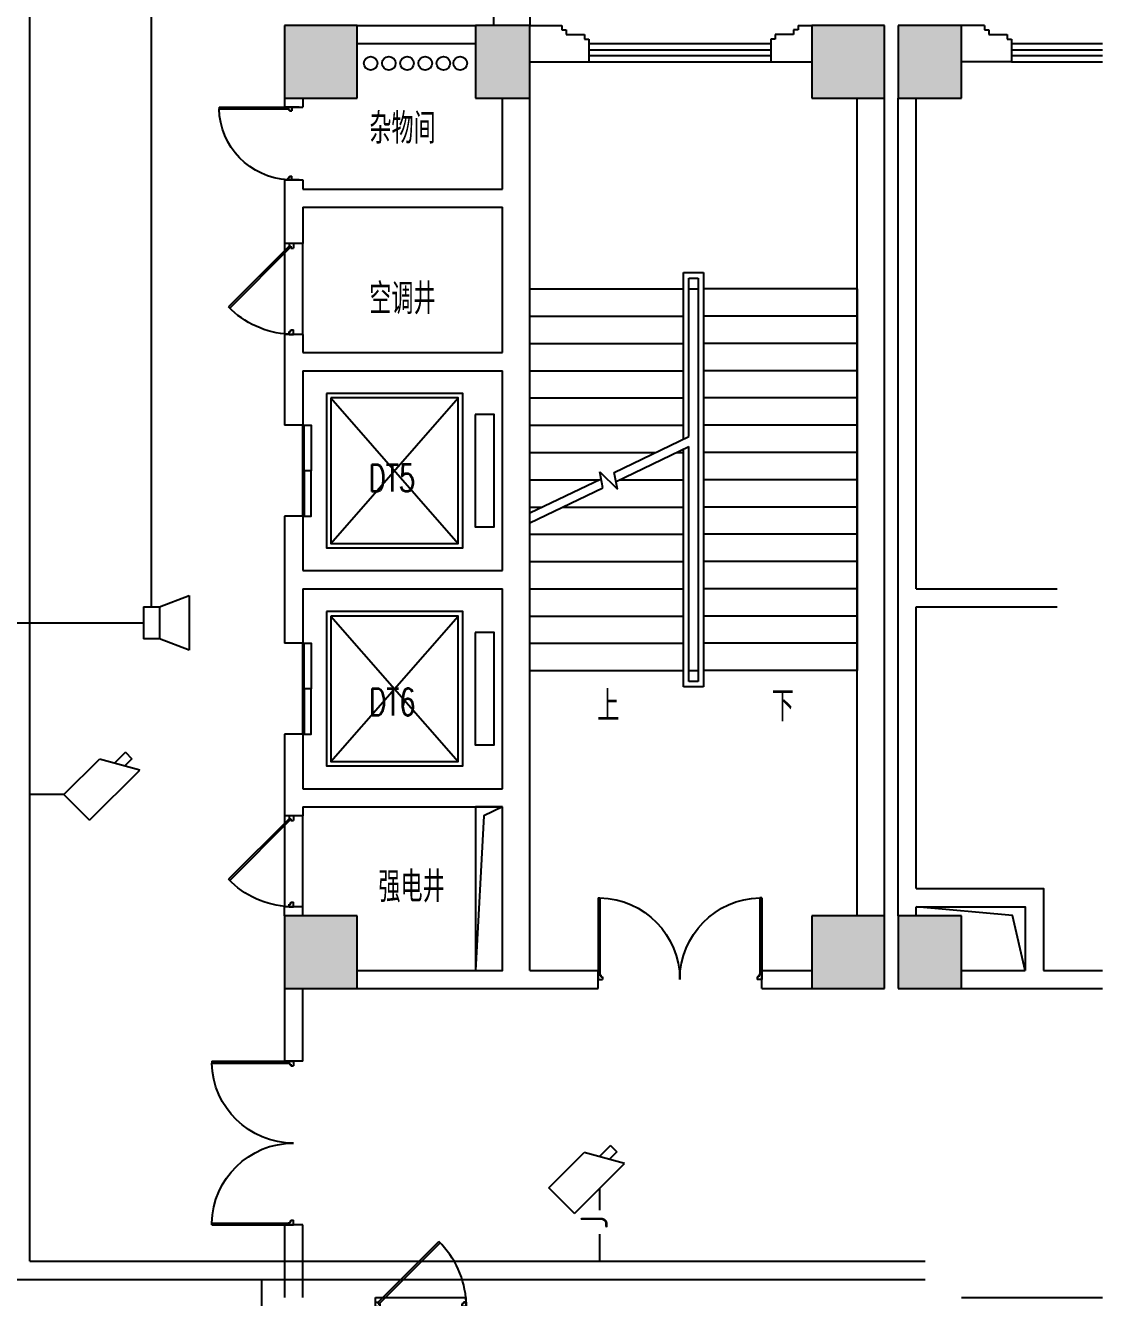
# Model space of a CAD drawing. Extents: x 190999 to 834799, y -200814 to 215286.
# Drawn here: x 802599 to 814449, y 71604 to 85604 of the extents above; entities that cross this region are included whole.
import ezdxf
from ezdxf.enums import TextEntityAlignment as Align

# ---------------------------------------------------------------- set-up
doc = ezdxf.new("R2010")
doc.units = 0
doc.header["$LTSCALE"] = 1000
doc.header["$MEASUREMENT"] = 0
for name, color, linetype in [('00-EQUIP', 3, 'Continuous'), ('00-SIG_TEXT', 7, 'Continuous'), ('00-WIRE-4', 6, 'Continuous'), ('A-墙线', 2, 'Continuous'), ('A-外窗', 145, 'Continuous'), ('A-门', 167, 'Continuous'), ('COLUMN', 2, 'Continuous'), ('DIM_SYMB', 3, 'Continuous'), ('PUB_HATCH', 250, 'Continuous'), ('PUB_TEXT', 7, 'Continuous'), ('STAIR', 5, 'Continuous'), ('房间名称', 7, 'Continuous'), ('桥架', 1, 'Continuous'), ('洞口线', 177, 'Continuous'), ('电井开洞', 6, 'Continuous'), ('雨水管', 3, 'Continuous')]:
    doc.layers.add(name, color=color, linetype=linetype)
doc.styles.add('-GBCBIGGBENOR', font='GBENOR.shx', dxfattribs={"bigfont": 'GBCBIG.shx'})
doc.styles.add('_TCH_DIM', font='SIMPLEX', dxfattribs={"bigfont": 'GBCBIG'})
doc.styles.get("Standard").update_dxf_attribs({"font": 'simhei.ttf'})

# ---------------------------------------------------------------- blocks, each defined once
blk = doc.blocks.new('m1800')
at = {"layer": 'A-墙线'}
for p, q in [((-900, -100), (-900, 100)), ((900, -100), (900, 100))]:
    blk.add_line(p, q, dxfattribs=at)
at = {"layer": 'A-门'}
for p, q in [((-900, 900), (-899.9999999999418, 9.313225746154785e-10)), ((-900, 900), (-880.0000000000582, 899.9999999990687)), ((-880.0000000000582, 899.9999999990687), (-879.9999999999418, 50.00000000093132)), ((880.0000000000582, 899.9999999990687), (879.9999999999418, 50.00000000093132)), ((900, 900), (880.0000000000582, 899.9999999990687)), ((900, 900), (899.9999999999418, 9.313225746154785e-10)), ((-899.9999999999418, 50.00000000093132), (-870.0000000000582, 50.00000000093132)), ((-899.9999999999418, 9.313225746154785e-10), (-849.9999999999418, 9.313225746154785e-10)), ((-870.0000000000582, 50.00000000093132), (-870, 30)), ((-870, 30), (-849.9999999999418, 30.00000000093132)), ((-849.9999999999418, 30.00000000186265), (-849.9999999999418, 9.313225746154785e-10)), ((849.9999999999418, 30.00000000186265), (849.9999999999418, 9.313225746154785e-10)), ((870, 30), (849.9999999999418, 30.00000000093132)), ((899.9999999999418, 9.313225746154785e-10), (849.9999999999418, 9.313225746154785e-10)), ((870.0000000000582, 50.00000000093132), (870, 30)), ((899.9999999999418, 50.00000000093132), (870.0000000000582, 50.00000000093132))]:
    blk.add_line(p, q, dxfattribs=at)
for centre, start, end in [((-900, 0), 0, 88.72665564132167), ((900, 0), 91.27334436201257, 180)]:
    blk.add_arc(centre, 900, start, end, dxfattribs=at)
blk = doc.blocks.new('bfm01')
at = {"layer": 'A-墙线'}
for p, q in [((-200.0030517580453, -0.004291533608920872), (-0.003051758045330644, -0.004291533608920872)), ((-200.0030517580453, -1000.004291533609), (-0.003051758045330644, -1000.004291533609))]:
    blk.add_line(p, q, dxfattribs=at)
at = {"layer": 'A-门'}
for p, q in [((-200.0030517578125, -1000.004291533609), (-200.0030517578125, -0.004291533608920872)), ((-100.003051757114, -0.004291533667128533), (-100.003051757114, -50.00429153366713)), ((-70.00305175618269, -50.00429153366713), (-100.003051757114, -50.00429153366713)), ((-50.00305175711401, -30.00429153355071), (-70.00305175804533, -30.00429153360892)), ((-70.00305175804533, -30.00429153360892), (-70.00305175711401, -50.00429153366713)), ((-64.14518738078186, -44.14642715716036), (-50.0030517570849, -30.0042915334343)), ((-64.14518738081097, -44.14642715721857), (602.9494616675365, -711.241076205275)), ((-50.00305175711401, -0.004291533667128533), (-50.00305175711401, -30.00429153355071)), ((-50.00305175714311, -30.00429153360892), (617.0330152155366, -697.0403585060849)), ((-0.003051758045330644, -0.004291533608920872), (-0.003051758045330644, -1000.004291533609)), ((-70.00305175618269, -950.0042915336671), (-100.003051757114, -950.0042915336671)), ((-100.003051757114, -1000.004291533667), (-100.003051757114, -950.0042915336671)), ((-70.00305175804533, -970.0042915337253), (-70.00305175711401, -950.0042915336671)), ((-50.00305175711401, -970.0042915337835), (-70.00305175804533, -970.0042915337253)), ((-50.00305175711401, -1000.004291533667), (-50.00305175711401, -970.0042915337835)), ((-50.00305175711401, -1000.004291533667), (-100.003051757114, -1000.004291533667))]:
    blk.add_line(p, q, dxfattribs=at)
blk.add_arc((-100.003051757114, -0.004291533667128533), 1000, 272.8659839719306, 315.8103116972138, dxfattribs=at)
blk = doc.blocks.new('m1000')
at = {"layer": 'A-墙线'}
for p, q in [((0, 0), (0, 200)), ((1000, 0), (1000, 200))]:
    blk.add_line(p, q, dxfattribs=at)
at = {"layer": 'A-门'}
for p, q in [((0, 1100), (5.820766091346741e-11, 100.0000000009313)), ((0, 1100), (19.99999999994179, 1099.999999999069)), ((19.99999999994179, 1099.999999999069), (20.00000000005821, 150.0000000009313)), ((5.820766091346741e-11, 150.0000000009313), (29.99999999994179, 150.0000000009313)), ((5.820766091346741e-11, 100.0000000009313), (50.00000000005821, 100.0000000009313)), ((29.99999999994179, 150.0000000009313), (30, 130)), ((30, 130), (50.00000000005821, 130.0000000009313)), ((50.00000000005821, 130.0000000018626), (50.00000000005821, 100.0000000009313)), ((950.0000000000582, 130.0000000018626), (950.0000000000582, 100.0000000009313)), ((970.0000000001164, 130), (950.0000000000582, 130.0000000009313)), ((1000.000000000058, 100.0000000009313), (950.0000000000582, 100.0000000009313)), ((970.0000000001746, 150.0000000009313), (970.0000000001164, 130)), ((1000.000000000058, 150.0000000009313), (970.0000000001746, 150.0000000009313)), ((1000.000000000058, 150.0000000009313), (1000.000000000058, 100.0000000009313))]:
    blk.add_line(p, q, dxfattribs=at)
blk.add_arc((5.820766091346741e-11, 100.0000000009313), 1000, 2.865983971930656, 88.85400800037786, dxfattribs=at)
blk = doc.blocks.new('_LINKPT1')
at = {"color": 0}
blk.add_line((0, 0), (0, 0), dxfattribs=at)
blk = doc.blocks.new('_I71UQN')
for p, q in [((-0.7799999999988358, 0.3999999999996362), (-0.3228571428553551, -0.3999999999996362)), ((0.7799999999988358, 0.3999999999996362), (-0.7799999999988358, 0.3999999999996362)), ((0.7799999999988358, 0.3999999999996362), (0.7799999999988358, -0.3999999999996362)), ((-0.8374012925487477, 0.1000000000003638), (-0.608571428572759, 0.1000000000003638)), ((-0.8374012925487477, -0.1000000000003638), (-0.8374012925487477, 0.1000000000003638)), ((-0.8374012925487477, -0.1000000000003638), (-0.4942857142850698, -0.1000000000003638)), ((0.7799999999988358, -0.3999999999996362), (-0.3228571428553551, -0.3999999999996362))]:
    blk.add_line(p, q)
at = {"xscale": 0.002, "yscale": 0.002, "zscale": 0.002}
for p in [(0, 0.3999999999996362), (0.7799999999988358, 0), (0, -0.3999999999996362)]:
    blk.add_blockref('_LINKPT1', p, dxfattribs=at)
at = {"flags": 9}
blk.add_attdef('A', (0, 0), '', height=2e-05, dxfattribs=at)
blk = doc.blocks.new('OS28WV87')
for p, q in [((0.3500000000000001, 0.3500000000000001), (1, 0.6)), ((1, 0.6), (1, -0.6)), ((0, 0.3500000000000001), (0, -0.3500000000000001)), ((0, 0.3500000000000001), (0.3500000000000001, 0.3500000000000001)), ((0.3500000000000001, 0.3500000000000001), (0.3500000000000001, -0.3500000000000001)), ((0.3500000000000001, -0.3500000000000001), (0, -0.3500000000000001)), ((1, -0.6), (0.3500000000000001, -0.3500000000000001))]:
    blk.add_line(p, q)
at = {"xscale": 0.002, "yscale": 0.002, "zscale": 0.002}
for p in [(0.175, 0.3500000000000001), (0, 0), (1, 0), (0.175, -0.3500000000000001)]:
    blk.add_blockref('_LINKPT1', p, dxfattribs=at)
at = {"flags": 9}
blk.add_attdef('A', (0, 0), '', height=2e-05, dxfattribs=at)

msp = doc.modelspace()

# ---------------------------------------------------------------- hatches: boundary and pattern name
at = {"layer": 'PUB_HATCH'}
for points in [[(805448.5377769031, 85603.69648177252), (805448.5377769042, 84803.69724471268), (806248.541591595, 84803.69724471163), (806248.541591597, 85603.69648177462)], [(807548.5316733877, 85603.69648177229), (807548.531673387, 84803.69648176763), (808148.5377769055, 84803.69648176763), (808148.5377769034, 85603.69648177229)], [(811248.5385398396, 85603.69648177462), (811248.5385398419, 84803.69724471011), (812048.5377769074, 84803.69724471058), (812048.5377769031, 85603.69648177252)], [(812198.5377769031, 85603.69648177276), (812198.5377769031, 84803.69724471221), (812898.5347251453, 84803.69724471221), (812898.5347251453, 85603.69648177252)], [(805448.5377769031, 75803.69571883284), (805448.5377769031, 75003.69648177252), (806248.540828661, 75003.69648177252), (806248.540828661, 75803.69571883307)], [(811248.5347251453, 75803.69571883307), (811248.5347251453, 75003.69648177252), (812048.5377769031, 75003.69648177252), (812048.5377769031, 75803.69571883307)], [(812198.5377769031, 75803.69571883307), (812198.5377769031, 75003.69648177252), (812898.5347251453, 75003.69648177252), (812898.5347251453, 75803.69571883307)]]:
    msp.add_hatch(color=256, dxfattribs=at).paths.add_polyline_path(points)

# ---------------------------------------------------------------- linework, layer by layer
at = {"layer": '00-WIRE-4'}
for p, q in [((803986.0377769046, 79203.696100309), (803986.0377769046, 86433.80255653581)), ((800606.9818577805, 79028.69915206658), (803898.5377769046, 79028.69915206658)), ((803021.5398714134, 77138.59254153573), (802648.5385398441, 77138.59254153573)), ((808915.1396158396, 72803.70579549053), (808915.1396158396, 72565.61074071514)), ((808915.1396158396, 72300.25540165583), (808915.1396158396, 72003.69648177939)), ((805199.0372774029, 70917.86993716232), (805199.0372774029, 71803.6934300221))]:
    msp.add_line(p, q, dxfattribs=at)
at = {"layer": 'A-墙线'}
for p, q in [((807748.5377769031, 86303.69343002758), (807748.5377769024, 85603.69648177229)), ((808148.537776902, 86003.69343002763), (808148.5377769038, 85603.69648178469)), ((806248.5415915971, 85603.69648178446), (807548.531673388, 85603.69648178446)), ((808148.5377769034, 85603.69648178446), (808498.5377769034, 85603.69648178446)), ((808498.5377769029, 85603.69648178306), (808498.5377769029, 85553.69648178306)), ((808498.5377769029, 85553.69648178306), (808548.5377769031, 85553.69648178306)), ((808548.5377769031, 85553.69648178306), (808548.5377769029, 85503.69648178283)), ((811048.5377769034, 85553.69648178306), (811048.5377769034, 85503.69648178283)), ((811098.5377769034, 85553.69648178306), (811048.5377769034, 85553.69648178306)), ((811098.5377769034, 85603.69648178306), (811098.5377769034, 85553.69648178306)), ((811098.5377769034, 85603.69648178306), (811248.5385398397, 85603.69648178387)), ((813148.5454062979, 85603.69648178446), (812898.5347251456, 85603.69648178446)), ((813148.5454062979, 85603.69648178446), (813148.5454062979, 85553.69648178446)), ((813148.5454062979, 85553.69648178446), (813198.5454062979, 85553.69648178446)), ((813198.5454062979, 85553.69648178446), (813198.5454062979, 85503.69648178446)), ((806248.5415915962, 85403.69648178446), (807548.531673388, 85403.69648178446)), ((808548.5377769029, 85503.69648178283), (808748.5377769029, 85503.69648178306)), ((808748.5377769029, 85503.69648178306), (808748.5377769029, 85453.69648178306)), ((808748.5377769029, 85453.69648178306), (808798.5377769029, 85453.69648178306)), ((808798.5377769029, 85453.69648178306), (808798.5377769029, 85203.69648178306)), ((810848.5377769034, 85453.69648178306), (810798.5377769034, 85453.69648178306)), ((810798.5377769034, 85453.69648178306), (810798.5377769034, 85203.69648178306)), ((810848.5377769034, 85503.69648178306), (810848.5377769034, 85453.69648178306)), ((811048.5377769034, 85503.69648178283), (810848.5377769034, 85503.69648178306)), ((813198.5454062979, 85503.69648178446), (813398.5454062979, 85503.69648178446)), ((813398.5454062979, 85503.69648178446), (813398.5454062979, 85453.69648178446)), ((813398.5454062979, 85453.69648178446), (813448.5454062979, 85453.69648178446)), ((813448.5454062979, 85453.69648178446), (813448.5454062979, 85203.69648178446)), ((808148.5377769034, 85203.69648178446), (808798.5377769034, 85203.69648178446)), ((810798.5377769034, 85203.69648178446), (811248.5385398408, 85203.69648178446)), ((813448.5454062979, 85203.69648178446), (812898.5347251456, 85203.69648178446)), ((805448.5377769034, 84803.69724472455), (805448.5377769034, 84703.69724472455)), ((805448.5377769043, 84703.69724472455), (805648.5377769043, 84703.69724472455)), ((805648.5377769034, 84803.69724472432), (805648.5377769034, 84703.69724472455)), ((807848.5377769034, 83803.69648178446), (807848.5377769034, 84803.69648177957)), ((808148.5377769034, 75203.69648178446), (808148.5377769034, 84803.69648177957)), ((811748.5377769023, 75803.695718845), (811748.5377769023, 84803.6972447224)), ((812048.5377769034, 75803.695718845), (812048.5377769034, 84803.69724472251)), ((812198.5377769036, 75803.695718845), (812198.5377769036, 84803.69724472414)), ((812398.5377769036, 79403.69648178446), (812398.5377769036, 84803.69724472414)), ((805448.5377769034, 83903.69724472525), (805448.5377769034, 83203.69648178446)), ((805448.5377769032, 83903.69724472525), (805648.5377769034, 83903.69724472525)), ((805648.5377769034, 83903.69724472525), (805648.5377769034, 83803.69648178446)), ((805648.5377769034, 83803.69648178446), (807848.5377769034, 83803.69648178446)), ((805648.5377769034, 83603.69648178422), (807848.5377769034, 83603.69648178422)), ((805648.5377769034, 83603.69648178422), (805648.5377769034, 83203.69648178446)), ((807848.5377769034, 82003.69648178446), (807848.5377769034, 83603.69648178422)), ((805448.5377769034, 82203.69648178446), (805448.5377769034, 81203.69648178446)), ((805648.5377769034, 82203.69648178446), (805648.5377769034, 82003.69648178446)), ((805648.5377769031, 82003.69648178446), (807848.5377769031, 82003.69648178446)), ((805648.5377769031, 81803.69648178446), (807848.5377769031, 81803.69648178446)), ((805648.5377769034, 81803.69648178446), (805648.5377769034, 81203.69648178446)), ((807848.5377769034, 79603.69648178446), (807848.5377769034, 81803.69648178446)), ((805648.5377769034, 81203.69648178446), (805448.5377769034, 81203.69648178446)), ((805448.5377769034, 80203.69648178446), (805448.5377769034, 78803.69648178446)), ((805648.5377769034, 80203.69648178446), (805448.5377769034, 80203.69648178446)), ((805648.5377769034, 80203.69648178446), (805648.5377769034, 79603.69648178446)), ((805648.5377769034, 79603.69648178446), (807848.5377769034, 79603.69648178446)), ((805648.5377769034, 79403.69648178446), (807848.5377769034, 79403.69648178446)), ((805648.5377769034, 79403.69648178446), (805648.5377769034, 78803.69648178446)), ((807848.5377769034, 77203.69648178446), (807848.5377769034, 79403.69648178446)), ((812398.5377769036, 79403.69648178446), (813948.5377769036, 79403.69648178446)), ((812398.5377769036, 79203.69648178446), (813948.5377769036, 79203.69648178446)), ((812398.5377769036, 76103.69343002932), (812398.5377769036, 79203.69648178446)), ((805648.5377769034, 78803.69648178446), (805448.5377769034, 78803.69648178446)), ((805448.5377769034, 77803.69648178446), (805448.5377769034, 76903.69648178446)), ((805648.5377769034, 77803.69648178446), (805448.5377769034, 77803.69648178446)), ((805648.5377769034, 77803.69648178446), (805648.5377769034, 77203.69648178446)), ((805648.5377769034, 77203.69648178446), (807848.5377769034, 77203.69648178446)), ((805648.5377769034, 77003.69648178446), (807848.5377769034, 77003.69648178446)), ((805648.5377769034, 77003.69648178446), (805648.5377769034, 76903.69648178446)), ((807848.5377769034, 75203.69648178446), (807848.5377769034, 77003.69648178446)), ((805448.5377769034, 75803.69571884483), (805448.5377769034, 75903.69571884483)), ((805648.5377769034, 75803.6949559052), (805648.5377769034, 75903.6949559052)), ((812398.5377769036, 75803.695718845), (812398.5377769036, 75903.69343002932)), ((806248.5408286612, 75203.69648178446), (807848.5377769034, 75203.69648178446)), ((808148.5377769034, 75203.69648178446), (808898.5377769034, 75203.69648178446)), ((810698.5377769034, 75203.69648178446), (811248.5347251456, 75203.69648178446)), ((812898.5347251458, 75203.69648178446), (813598.5377769048, 75203.69648178446)), ((813798.5377769048, 75203.69648178446), (814448.5347251474, 75203.69648178446)), ((805448.5377769034, 75003.69648178446), (805448.5377769034, 74203.69648178446)), ((805648.5377769034, 74203.69648178446), (805648.5377769034, 75003.69648178446)), ((806248.5408286612, 75003.69648178446), (808898.5377769034, 75003.69648178446)), ((810698.5377769034, 75003.69648178446), (811248.5347251456, 75003.69648178446)), ((812898.5347251458, 75003.69648178446), (814448.5347251474, 75003.69648178446)), ((805448.5377769034, 72403.69648178446), (805448.5377769034, 71603.69648178446)), ((805648.5377769034, 71603.69648178446), (805648.5377769034, 72403.69648178446)), ((812898.5347251456, 71603.69648178446), (814448.5347251474, 71603.69648178446))]:
    msp.add_line(p, q, dxfattribs=at)
for points in [[(812398.5377769038, 76103.69343002932), (813798.5377769048, 76103.69343002932), (813798.5377769048, 75203.69648178446)], [(812398.5377769038, 75903.69343002932), (813598.5377769048, 75903.69343002932), (813598.5377769048, 75203.69648178446)]]:
    msp.add_lwpolyline(points, dxfattribs=at)
at = {"layer": 'A-外窗'}
for p, q in [((808798.5377769029, 85403.69648178446), (810798.5377769034, 85403.69648178446)), ((813448.5454062979, 85403.69648178446), (814448.5347251474, 85403.69648178446)), ((808798.5377769029, 85333.69648178446), (810798.5377769034, 85333.69648178446)), ((808798.5377769029, 85273.69648178446), (810798.5377769034, 85273.69648178446)), ((813448.5454062979, 85333.69648178446), (814448.5347251474, 85333.69648178446)), ((813448.5454062979, 85273.69648178446), (814448.5347251474, 85273.69648178446)), ((808798.5377769029, 85203.69648178446), (810798.5377769034, 85203.69648178446)), ((813448.5454062979, 85203.69648178446), (814448.5347251474, 85203.69648178446))]:
    msp.add_line(p, q, dxfattribs=at)
at = {"layer": 'A-门'}
for p, q in [((805648.5377769034, 80203.69648178446), (805648.5377769034, 81203.69648178446)), ((805648.5377769034, 77803.69648178446), (805648.5377769034, 78803.69648178446))]:
    msp.add_line(p, q, dxfattribs=at)
for points in [[(805663.4958850645, 81203.69648178446), (805743.3782061561, 81203.69648178446), (805743.3782061561, 80703.69648178446), (805663.4958850645, 80703.69648178446)], [(805663.4958850645, 80203.69648178446), (805743.3782061561, 80203.69648178446), (805743.3782061561, 80703.69648178446), (805663.4958850645, 80703.69648178446)], [(805663.4958850645, 78803.69648178446), (805743.3782061561, 78803.69648178446), (805743.3782061561, 78303.69648178446), (805663.4958850645, 78303.69648178446)], [(805663.4958850645, 77803.69648178446), (805743.3782061561, 77803.69648178446), (805743.3782061561, 78303.69648178446), (805663.4958850645, 78303.69648178446)]]:
    msp.add_lwpolyline(points, close=True, dxfattribs=at)
at = {"layer": 'COLUMN'}
for p, q in [((805448.5377769031, 85603.69648177252), (805448.5377769042, 84803.69724471268)), ((806248.541591597, 85603.69648177462), (805448.5377769031, 85603.69648177252)), ((806248.541591595, 84803.69724471163), (806248.541591597, 85603.69648177462)), ((807548.5316733877, 85603.69648177229), (807548.531673387, 84803.69648176763)), ((808148.5377769034, 85603.69648177229), (807548.5316733877, 85603.69648177229)), ((808148.5377769055, 84803.69648176763), (808148.5377769034, 85603.69648177229)), ((811248.5385398396, 85603.69648177462), (811248.5385398419, 84803.69724471011)), ((812048.5377769031, 85603.69648177252), (811248.5385398396, 85603.69648177462)), ((812048.5377769074, 84803.69724471058), (812048.5377769031, 85603.69648177252)), ((812198.5377769031, 85603.69648177276), (812198.5377769031, 84803.69724471221)), ((812898.5347251453, 85603.69648177252), (812198.5377769031, 85603.69648177276)), ((812898.5347251453, 84803.69724471221), (812898.5347251453, 85603.69648177252)), ((805448.5377769042, 84803.69724471268), (806248.541591595, 84803.69724471163)), ((807548.531673387, 84803.69648176763), (808148.5377769055, 84803.69648176763)), ((811248.5385398419, 84803.69724471011), (812048.5377769074, 84803.69724471058)), ((812198.5377769031, 84803.69724471221), (812898.5347251453, 84803.69724471221)), ((805448.5377769031, 75803.69571883284), (805448.5377769031, 75003.69648177252)), ((806248.540828661, 75803.69571883307), (805448.5377769031, 75803.69571883284)), ((806248.540828661, 75003.69648177252), (806248.540828661, 75803.69571883307)), ((811248.5347251453, 75803.69571883307), (811248.5347251453, 75003.69648177252)), ((812048.5377769031, 75803.69571883307), (811248.5347251453, 75803.69571883307)), ((812048.5377769031, 75003.69648177252), (812048.5377769031, 75803.69571883307)), ((812198.5377769031, 75803.69571883307), (812198.5377769031, 75003.69648177252)), ((812898.5347251453, 75803.69571883307), (812198.5377769031, 75803.69571883307)), ((812898.5347251453, 75003.69648177252), (812898.5347251453, 75803.69571883307)), ((805448.5377769031, 75003.69648177252), (806248.540828661, 75003.69648177252)), ((811248.5347251453, 75003.69648177252), (812048.5377769031, 75003.69648177252)), ((812198.5377769031, 75003.69648177252), (812898.5347251453, 75003.69648177252))]:
    msp.add_line(p, q, dxfattribs=at)
at = {"layer": 'DIM_SYMB'}
for points in [[(810906.0377769032, 78503.69724472763, 0, 0, 0), (810906.0377769036, 83754.04471049178, 0, 0, 0), (808993.5377769008, 83754.04471050063, 0, 0, 0), (808993.5377769035, 81203.6972447281, 80, 0, 0), (808993.5377769038, 80903.6972447281, 0, 0, 0)], [(808993.5377769038, 78503.6972447238, 0, 0, 0), (808993.5377769041, 80003.69724472449, 80, 0, 0), (808993.5377769041, 80303.69724472449, 0, 0, 0)]]:
    msp.add_lwpolyline(points, format="xyseb", dxfattribs=at)
at = {"layer": 'STAIR'}
for p, q in [((809838.5377769172, 81050.3589432626), (809838.5377769104, 82883.69724484818)), ((809838.5377769104, 82883.69724484818), (810058.5377768968, 82883.69724484818)), ((810058.5377768968, 82883.69724484818), (810058.5377768968, 78323.69724484818)), ((809898.5377768894, 81079.1589432488), (809898.5377768968, 82823.69724484818)), ((809898.5377768968, 82823.69724484818), (809998.5377769104, 82823.69724484818)), ((809998.5377769104, 82823.69724484818), (809998.5377769104, 78383.69724484818)), ((808148.5377769017, 80239.1589431807), (808148.5377769041, 82703.69724472729)), ((808148.5377769041, 82703.69724472729), (809838.5377769173, 82703.69724472397)), ((809898.5377769016, 81079.15894325468), (809898.5377769041, 82703.69724472729)), ((809898.5377769041, 82703.69724472729), (809998.5377769041, 82703.69724472729)), ((809998.5377769041, 82703.69724472729), (809998.5377769041, 78503.69724472729)), ((811748.5377769041, 82703.69724472729), (810058.537776904, 82703.69724472397)), ((811748.5377769041, 82703.69724472729), (811748.5377769041, 78503.69724472729)), ((808148.5377769041, 82403.69724472729), (809838.5377769173, 82403.69724472397)), ((811748.5377769041, 82403.69724472729), (810058.537776904, 82403.69724472397)), ((808148.5377769041, 82103.69724472729), (809838.5377769173, 82103.69724472397)), ((811748.5377769041, 82103.69724472729), (810058.537776904, 82103.69724472397)), ((808148.5377769041, 81803.69724472729), (809838.5377769173, 81803.69724472397)), ((811748.5377769041, 81803.69724472729), (810058.537776904, 81803.69724472397)), ((805960.037492578, 79903.69648178446), (807360.037492578, 81503.69648178446)), ((805960.037492578, 81503.69648178446), (807360.037492578, 79903.69648178446)), ((808148.5377769041, 81503.69724472729), (809838.5377769173, 81503.69724472397)), ((811748.5377769041, 81503.69724472729), (810058.537776904, 81503.69724472397)), ((808148.5377769041, 81203.69724472729), (809838.5377769173, 81203.69724472397)), ((811748.5377769041, 81203.69724472729), (810058.537776904, 81203.69724472397)), ((809076.9788035725, 80684.81063603499), (809898.5377769016, 81079.15894322708)), ((809096.0956728131, 80583.0633362633), (809898.5377769015, 80968.23554622312)), ((809838.5377769104, 78323.69724484818), (809838.5377769172, 80939.43554626987)), ((809898.5377769041, 78503.69724472729), (809898.5377769016, 80968.23554626206)), ((809898.5377768968, 78383.69724484818), (809898.5377768894, 80968.23554625636)), ((808148.5377769041, 80903.69724472729), (809532.9925716164, 80903.6972447203)), ((809764.0829820208, 80903.69724471995), (809838.5377769173, 80903.69724472397)), ((811748.5377769041, 80903.69724472729), (810058.537776904, 80903.69724472397)), ((808952.1056658264, 80513.94813290966), (808919.157445003, 80689.31118233228)), ((808919.157445003, 80689.31118233228), (809111.4656327742, 80501.2585207891)), ((809111.4656327742, 80501.2585207891), (809076.9788035725, 80684.81063603499)), ((808148.5377769016, 80239.15894319635), (808932.9887965862, 80615.69543267897)), ((808148.5377769041, 80603.69724472729), (808907.9925717146, 80603.69724472391)), ((808148.5377769016, 80128.23554622359), (808952.1056658264, 80513.94813290966)), ((809139.082982024, 80603.69724472356), (809838.5377769173, 80603.69724472397)), ((811748.5377769041, 80603.69724472729), (810058.537776904, 80603.69724472397)), ((808148.5377769041, 80303.69724472729), (808282.9925717785, 80303.69724472752)), ((808514.0829821045, 80303.697244727), (809838.5377769173, 80303.69724472397)), ((811748.5377769041, 80303.69724472729), (810058.537776904, 80303.69724475883)), ((808148.5377769041, 78503.69724472729), (808148.5377769015, 80128.23554622877)), ((808148.5377769041, 80003.69724472729), (809838.5377769173, 80003.69724472397)), ((811748.5377769041, 80003.69724472729), (810058.537776904, 80003.69724472397)), ((808148.5377769041, 79703.69724472729), (809838.5377769173, 79703.69724472397)), ((811748.5377769041, 79703.69724472729), (810058.537776904, 79703.69724472397)), ((808148.5377769041, 79403.69724472729), (809838.5377769173, 79403.69724472397)), ((811748.5377769041, 79403.69724472729), (810058.537776904, 79403.69724472397)), ((805960.037492578, 77503.69648178446), (807360.037492578, 79103.69648178446)), ((805960.037492578, 79103.69648178446), (807360.037492578, 77503.69648178446)), ((808148.5377769041, 79103.69724472729), (809838.5377769173, 79103.69724472397)), ((811748.5377769041, 79103.69724472729), (810058.537776904, 79103.69724472397)), ((808148.5377769041, 78803.69724472729), (809838.5377769173, 78803.69724472397)), ((811748.5377769041, 78803.69724472729), (810058.537776904, 78803.69724472397)), ((808148.5377769041, 78503.69724472729), (809838.5377769173, 78503.69724472397)), ((809898.5377769041, 78503.69724472729), (809998.5377769041, 78503.69724472729)), ((811748.5377769041, 78503.69724472729), (810058.537776904, 78503.69724472397)), ((810058.5377768968, 78323.69724484818), (809838.5377769104, 78323.69724484818)), ((809998.5377769104, 78383.69724484818), (809898.5377768968, 78383.69724484818))]:
    msp.add_line(p, q, dxfattribs=at)
for points in [[(805910.037492578, 81553.69648178446), (805910.037492578, 79853.69648178446), (807410.037492578, 79853.69648178446), (807410.037492578, 81553.69648178446)], [(805960.037492578, 81503.69648178446), (805960.037492578, 79903.69648178446), (807360.037492578, 79903.69648178446), (807360.037492578, 81503.69648178446)], [(807545.1111511764, 81321.61282636307), (807545.1111511764, 80085.78013720608), (807755.1282733079, 80085.78013720608), (807755.1282733079, 81321.61282636307)], [(805910.037492578, 79153.69648178446), (805910.037492578, 77453.69648178446), (807410.037492578, 77453.69648178446), (807410.037492578, 79153.69648178446)], [(805960.037492578, 79103.69648178446), (805960.037492578, 77503.69648178446), (807360.037492578, 77503.69648178446), (807360.037492578, 79103.69648178446)], [(807545.1111511764, 78921.61282636283), (807545.1111511764, 77685.78013720608), (807755.1282733079, 77685.78013720608), (807755.1282733079, 78921.61282636283)]]:
    msp.add_lwpolyline(points, close=True, dxfattribs=at)
at = {"layer": '桥架'}
for p, q in [((802648.5385398441, 72003.69343002212), (802648.5385398441, 123003.6934300221)), ((802648.5385398442, 72003.69343002212), (812498.5377769024, 72003.69343002212)), ((802448.5385398441, 71803.6934300221), (812498.5377769024, 71803.6934300221))]:
    msp.add_line(p, q, dxfattribs=at)
at = {"layer": '洞口线', "ltscale": 2}
msp.add_lwpolyline([(813598.5992790998, 75203.69648178446), (813456.0844935061, 75808.57201325754), (812398.5377769036, 75903.69343002932)], dxfattribs=at)
at = {"layer": '电井开洞', "color": 4}
msp.add_lwpolyline([(807848.5377769056, 77003.6995335365), (807548.5377769057, 77003.6995335365), (807548.5377769057, 75203.6995335365), (807848.5377769056, 75203.6995335365)], close=True, dxfattribs=at)
at = {"layer": '电井开洞'}
msp.add_lwpolyline([(807848.5377769056, 77003.6995335365), (807643.1789118954, 76905.12627924402), (807548.5377769057, 75203.6995335365)], dxfattribs=at)
at = {"layer": '雨水管'}
for centre in [(806396.537776904, 85187.19648177898), (806596.537776904, 85187.19648177898), (806796.537776904, 85187.19648177898), (806996.537776904, 85187.19648177898), (807196.537776904, 85187.19648177898), (807382.037776904, 85187.19648177898)]:
    msp.add_circle(centre, 75, dxfattribs=at)

# ---------------------------------------------------------------- block references
at = {"layer": '00-EQUIP', "xscale": 500, "yscale": 500, "zscale": 500}
msp.add_blockref('OS28WV87', (803898.5377769046, 79028.696100309), dxfattribs=at)
at = {"layer": '00-EQUIP', "xscale": 499.9999999999999, "yscale": 500, "zscale": 500, "rotation": 225.0000000000001}
for p in [(803438.7328723129, 77272.9428299609), (808773.7182596024, 72945.12715172773)]:
    msp.add_blockref('_I71UQN', p, dxfattribs=at)
at = {"layer": 'A-门', "xscale": -0.7999999999883585, "yscale": 0.7999999999883585, "zscale": 0.8, "rotation": 90}
msp.add_blockref('m1000', (805608.5377769031, 84703.69724472455), dxfattribs=at)
at = {"layer": 'A-门', "xscale": -1}
for name, p in [('bfm01', (805448.5347251452, 83203.70077331807)), ('bfm01', (805448.5347251453, 76903.70001037844)), ('m1800', (809798.5377769034, 75103.6964817826))]:
    msp.add_blockref(name, p, dxfattribs=at)
at = {"layer": 'A-门', "xscale": -1, "rotation": 90}
msp.add_blockref('m1800', (805548.5377769034, 73303.69648178446), dxfattribs=at)
at = {"layer": 'A-门', "rotation": 90}
msp.add_blockref('bfm01', (806448.5334853693, 71603.69648178737), dxfattribs=at)

# ---------------------------------------------------------------- texts
at = {"layer": '00-SIG_TEXT', "style": '-GBCBIGGBENOR'}
msp.add_text('J', height=300, rotation=90, dxfattribs=at).set_placement((808854.7842767803, 72432.93307118549), align=Align.MIDDLE_CENTER)
at = {"layer": 'PUB_TEXT', "style": '_TCH_DIM'}
for s, p in [('上', (808889.282457755, 77943.6972447238)), ('下', (810811.0909683926, 77943.69724472763))]:
    msp.add_text(s, height=337.5886524822695, dxfattribs=at).set_placement(p)
at = {"layer": '房间名称', "style": '_TCH_DIM'}
for s, p in [('杂物间', (806382.3432663734, 84301.93631961348)), ('空调井', (806380.8095760259, 82426.75624336913)), ('强电井', (806481.7242650952, 75955.58359568065))]:
    msp.add_text(s, height=337.5886524822695, dxfattribs=at).set_placement(p)
at = {"layer": '房间名称', "style": '_TCH_DIM', "width": 0.7058823529411765}
for s, p in [('DT5', (806373.245432258, 80473.26112616766)), ('DT6', (806378.245432258, 78010.07935952168))]:
    msp.add_text(s, height=297.4999999999999, dxfattribs=at).set_placement(p)

doc.saveas('drawing.dxf')
